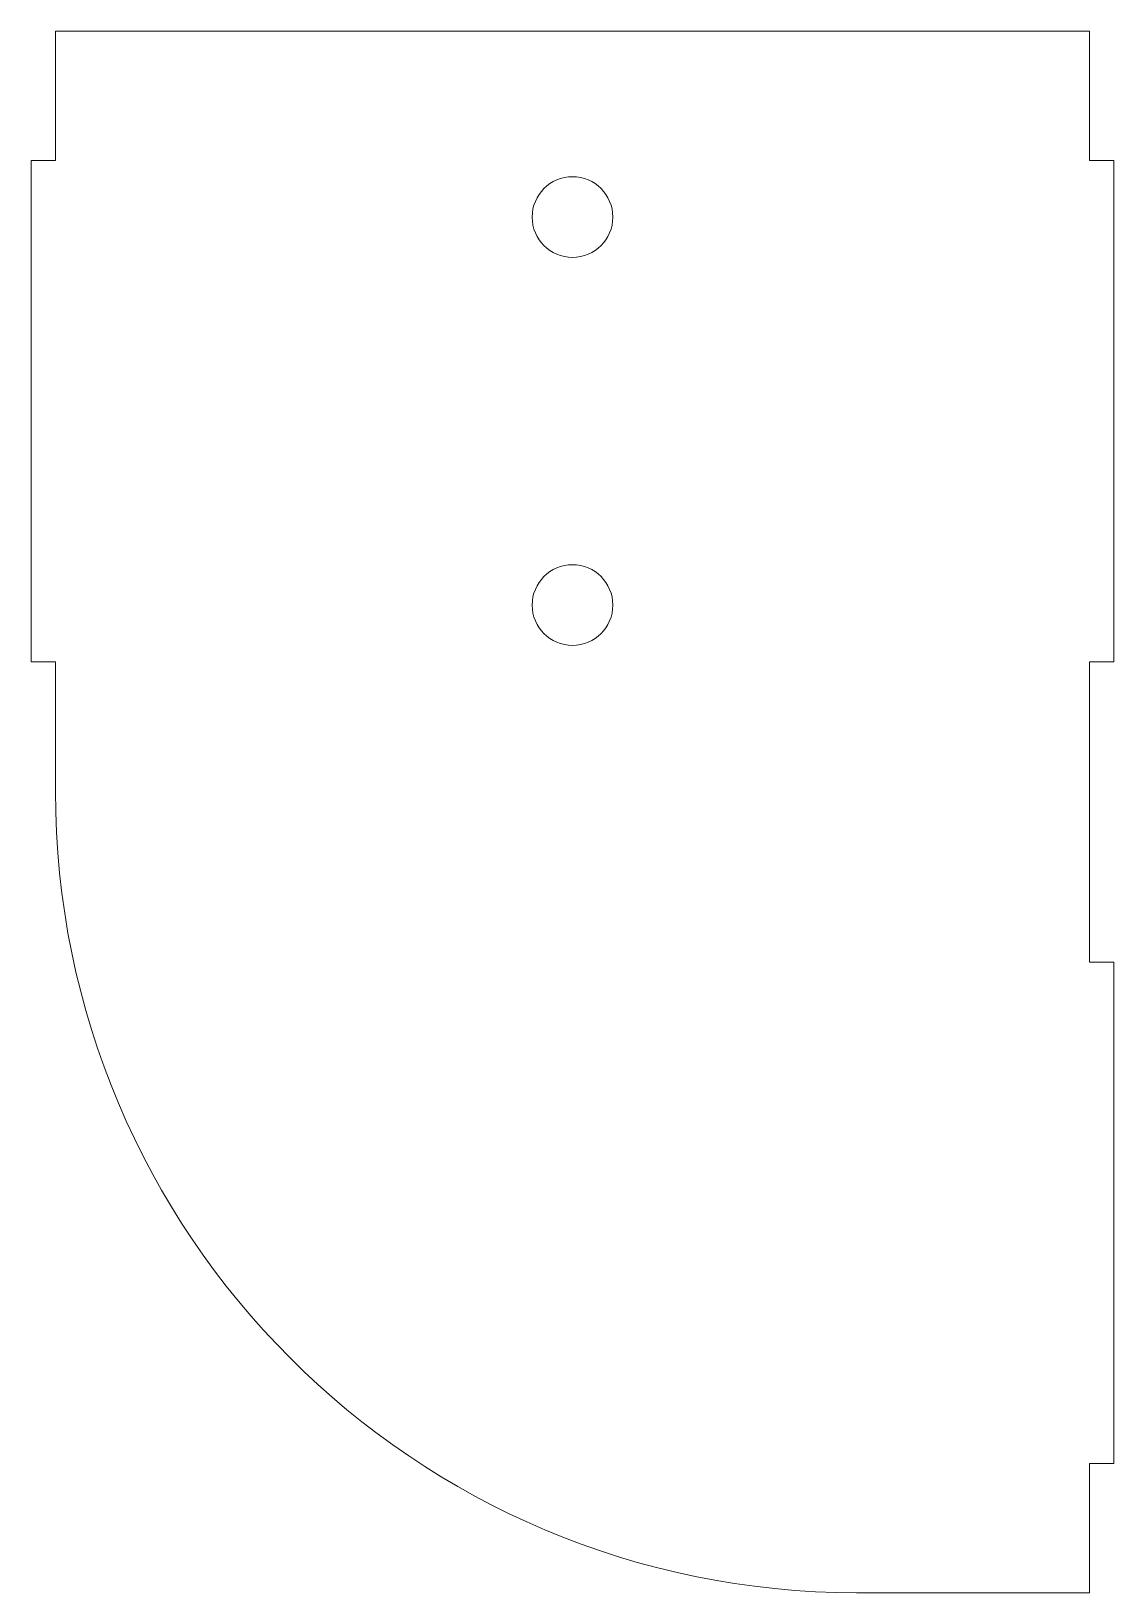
# Model space of a CAD drawing. Header units: inches. Extents: x 0.7 to 9.1, y 4.9 to 17.
import ezdxf

# ---------------------------------------------------------------- set-up
doc = ezdxf.new("R2010")
doc.units = ezdxf.units.IN
doc.header["$MEASUREMENT"] = 0

msp = doc.modelspace()

# ---------------------------------------------------------------- linework, layer by layer
at = {"color": 7, "linetype": 'Continuous', "lineweight": 15}
for p, q in [((8.904, 17.004), (0.904, 17.004)), ((0.904, 17.004), (0.904, 16.004)), ((8.904, 16.004), (8.904, 17.004)), ((0.904, 16.004), (0.717, 16.004)), ((0.717, 16.004), (0.717, 12.129)), ((9.092, 16.004), (8.904, 16.004)), ((9.092, 12.129), (9.092, 16.004)), ((0.717, 12.129), (0.904, 12.129)), ((0.904, 12.129), (0.904, 11.129)), ((8.904, 9.806), (8.904, 12.129)), ((8.904, 12.129), (9.092, 12.129)), ((9.092, 9.806), (8.904, 9.806)), ((9.092, 5.931), (9.092, 9.806)), ((8.904, 4.931), (8.904, 5.931)), ((8.904, 5.931), (9.092, 5.931)), ((7.102, 4.931), (8.904, 4.931))]:
    msp.add_line(p, q, dxfattribs=at)
for centre in [(4.904, 15.567), (4.904, 12.567)]:
    msp.add_circle(centre, 0.312, dxfattribs=at)
msp.add_arc((7.102, 11.129), 6.198, 180, 270, dxfattribs=at)

doc.saveas('drawing.dxf')
